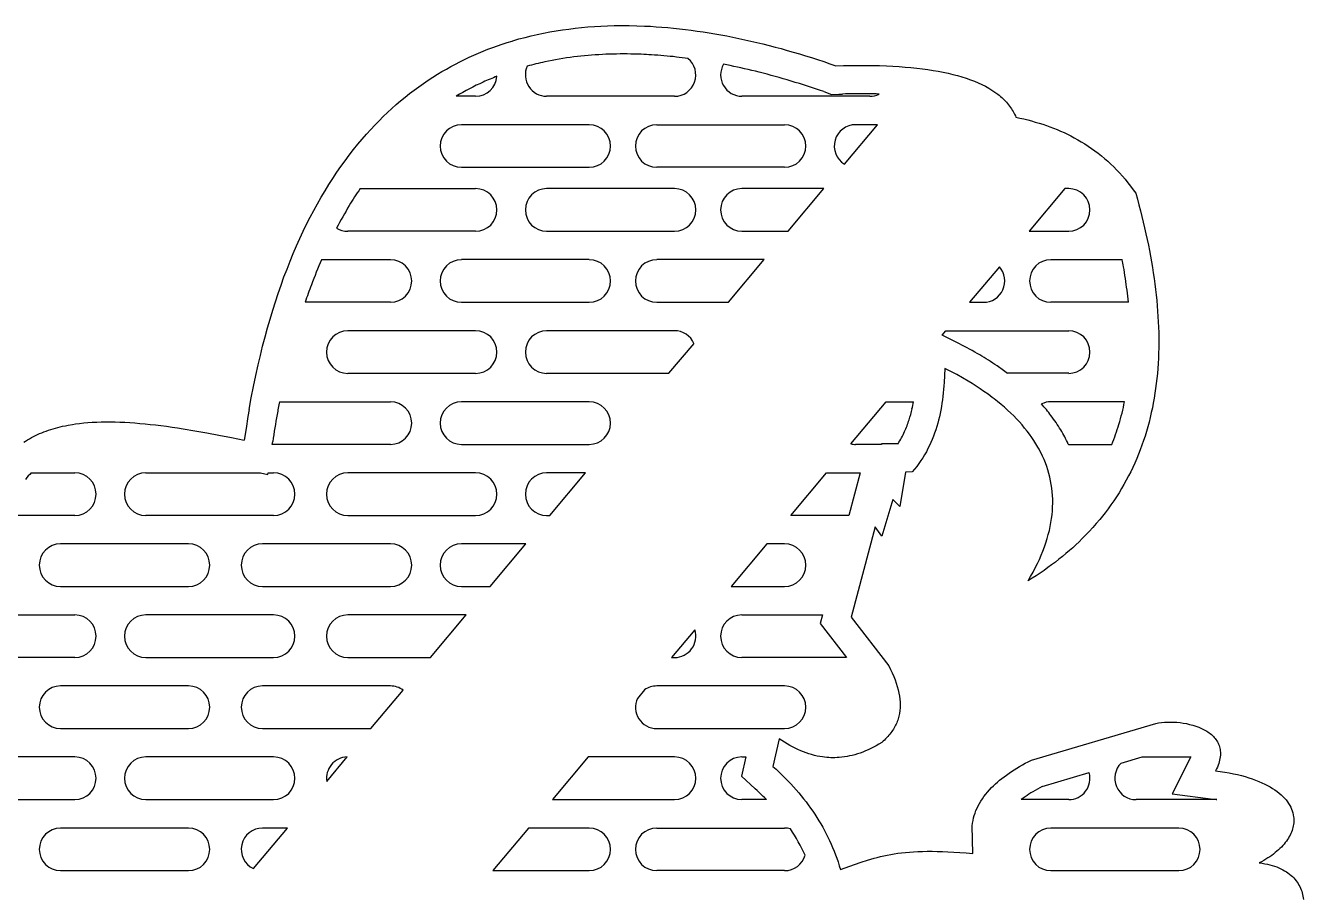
# Model space of a CAD drawing. Header units: millimetres. Extents: x 154 to 846, y 156 to 829.
# Drawn here: x 396.6 to 846.4, y 522.1 to 829.3 of the extents above; entities that cross this region are included whole.
import ezdxf

# ---------------------------------------------------------------- set-up
doc = ezdxf.new("R2010")
doc.units = ezdxf.units.MM

msp = doc.modelspace()

# ---------------------------------------------------------------- linework, layer by layer
at = {"color": 7, "linetype": 'Continuous', "lineweight": 25}
for p, q in [((583.31, 827.39), (585.53, 827.73)), ((585.53, 827.73), (587.76, 828.04)), ((587.76, 828.04), (590.01, 828.32)), ((590.01, 828.32), (592.26, 828.56)), ((592.26, 828.56), (594.53, 828.76)), ((594.53, 828.76), (596.82, 828.93)), ((596.82, 828.93), (599.11, 829.06)), ((599.11, 829.06), (601.41, 829.16)), ((601.41, 829.16), (603.73, 829.22)), ((603.73, 829.22), (606.4, 829.26)), ((606.4, 829.26), (609.08, 829.24)), ((609.08, 829.24), (611.78, 829.19)), ((611.78, 829.19), (614.49, 829.09)), ((614.49, 829.09), (616.51, 828.99)), ((616.51, 828.99), (618.55, 828.86)), ((618.55, 828.86), (620.59, 828.71)), ((620.59, 828.71), (622.64, 828.54)), ((622.64, 828.54), (624.7, 828.35)), ((624.7, 828.35), (626.76, 828.13)), ((626.76, 828.13), (628.83, 827.89)), ((628.83, 827.89), (630.9, 827.63)), ((564.4, 822.74), (566.11, 823.29)), ((566.11, 823.29), (567.83, 823.82)), ((567.83, 823.82), (568.14, 823.92)), ((568.14, 823.92), (570.26, 824.53)), ((570.26, 824.53), (572.4, 825.1)), ((572.4, 825.1), (574.55, 825.63)), ((574.55, 825.63), (576.72, 826.13)), ((576.72, 826.13), (578.9, 826.58)), ((578.9, 826.58), (581.1, 827)), ((581.1, 827), (583.31, 827.39)), ((630.9, 827.63), (632.98, 827.34)), ((632.98, 827.34), (635.06, 827.04)), ((635.06, 827.04), (637.15, 826.71)), ((637.15, 826.71), (639.24, 826.36)), ((639.24, 826.36), (641.34, 825.98)), ((641.34, 825.98), (643.44, 825.59)), ((643.44, 825.59), (645.55, 825.18)), ((645.55, 825.18), (647.66, 824.74)), ((647.66, 824.74), (649.77, 824.29)), ((649.77, 824.29), (651.89, 823.81)), ((651.89, 823.81), (654.01, 823.31)), ((654.01, 823.31), (656.14, 822.8)), ((552.72, 818.1), (554.36, 818.84)), ((554.36, 818.84), (556.01, 819.56)), ((556.01, 819.56), (557.66, 820.25)), ((557.66, 820.25), (559.33, 820.91)), ((559.33, 820.91), (561.01, 821.55)), ((561.01, 821.55), (562.7, 822.16)), ((562.7, 822.16), (564.4, 822.74)), ((656.14, 822.8), (658.27, 822.26)), ((658.27, 822.26), (660.4, 821.7)), ((660.4, 821.7), (662.53, 821.13)), ((662.53, 821.13), (664.67, 820.53)), ((664.67, 820.53), (666.81, 819.92)), ((666.81, 819.92), (668.95, 819.28)), ((668.95, 819.28), (671.1, 818.63)), ((544.72, 813.97), (546.3, 814.86)), ((546.3, 814.86), (547.89, 815.71)), ((547.89, 815.71), (549.49, 816.53)), ((549.49, 816.53), (551.1, 817.33)), ((551.1, 817.33), (552.72, 818.1)), ((671.1, 818.63), (673.25, 817.96)), ((673.25, 817.96), (675.39, 817.27)), ((675.39, 817.27), (677.55, 816.57)), ((677.55, 816.57), (679.7, 815.84)), ((679.7, 815.84), (681.85, 815.1)), ((681.85, 815.1), (684.53, 815.17)), ((684.53, 815.17), (687.16, 815.22)), ((687.16, 815.22), (689.75, 815.25)), ((689.75, 815.25), (692.28, 815.24)), ((692.28, 815.24), (694.76, 815.21)), ((694.76, 815.21), (697.2, 815.15)), ((697.2, 815.15), (699.58, 815.07)), ((699.58, 815.07), (701.91, 814.96)), ((701.91, 814.96), (704.07, 814.83)), ((704.07, 814.83), (706.19, 814.67)), ((706.19, 814.67), (708.25, 814.49)), ((708.25, 814.49), (710.27, 814.28)), ((710.27, 814.28), (712.25, 814.04)), ((536.62, 808.87), (538.27, 809.99)), ((538.27, 809.99), (539.93, 811.08)), ((539.93, 811.08), (541.6, 812.13)), ((541.6, 812.13), (543.16, 813.07)), ((543.16, 813.07), (544.72, 813.97)), ((712.25, 814.04), (714.17, 813.78)), ((714.17, 813.78), (716.04, 813.49)), ((716.04, 813.49), (717.86, 813.18)), ((717.86, 813.18), (719.63, 812.84)), ((719.63, 812.84), (721.35, 812.47)), ((721.35, 812.47), (723.01, 812.08)), ((723.01, 812.08), (724.63, 811.65)), ((724.63, 811.65), (726.19, 811.2)), ((726.19, 811.2), (727.7, 810.72)), ((727.7, 810.72), (729.15, 810.21)), ((729.15, 810.21), (730.55, 809.68)), ((730.55, 809.68), (731.9, 809.11)), ((530.18, 804.04), (531.77, 805.3)), ((531.77, 805.3), (533.37, 806.52)), ((533.37, 806.52), (534.99, 807.71)), ((534.99, 807.71), (536.62, 808.87)), ((677.52, 806.02), (680.32, 805.05)), ((682.83, 805.13), (684.12, 805.16)), ((731.9, 809.11), (733.19, 808.52)), ((733.19, 808.52), (734.42, 807.89)), ((734.42, 807.89), (735.6, 807.24)), ((735.6, 807.24), (736.72, 806.55)), ((736.72, 806.55), (737.79, 805.84)), ((737.79, 805.84), (738.8, 805.1)), ((525.52, 800.05), (527.06, 801.42)), ((527.06, 801.42), (528.61, 802.75)), ((528.61, 802.75), (530.18, 804.04)), ((555, 804.38), (548.11, 804.38)), ((625, 804.38), (580, 804.38)), ((693.75, 804.38), (648.75, 804.38)), ((680.32, 805.05), (682.83, 805.13)), ((738.8, 805.1), (739.28, 804.71)), ((739.28, 804.71), (739.75, 804.32)), ((739.75, 804.32), (740.2, 803.92)), ((740.2, 803.92), (740.64, 803.51)), ((740.64, 803.51), (741.07, 803.1)), ((741.07, 803.1), (741.47, 802.68)), ((741.47, 802.68), (741.87, 802.25)), ((741.87, 802.25), (742.25, 801.81)), ((742.25, 801.81), (742.61, 801.36)), ((742.61, 801.36), (742.96, 800.91)), ((742.96, 800.91), (743.3, 800.45)), ((521, 795.74), (522.49, 797.21)), ((522.49, 797.21), (524, 798.65)), ((524, 798.65), (525.52, 800.05)), ((743.3, 800.45), (743.62, 799.98)), ((743.62, 799.98), (743.92, 799.5)), ((743.92, 799.5), (744.21, 799.01)), ((744.21, 799.01), (744.48, 798.52)), ((744.48, 798.52), (744.74, 798.02)), ((744.74, 798.02), (744.99, 797.51)), ((744.99, 797.51), (745.21, 796.99)), ((745.21, 796.99), (746.6, 796.7)), ((746.6, 796.7), (747.97, 796.38)), ((747.97, 796.38), (749.33, 796.05)), ((516.64, 791.09), (518.08, 792.68)), ((518.08, 792.68), (519.53, 794.23)), ((519.53, 794.23), (521, 795.74)), ((595, 794.38), (550, 794.38)), ((618.75, 794.38), (663.75, 794.38)), ((684.82, 780.49), (696.47, 794.38)), ((696.47, 794.38), (688.75, 794.38)), ((749.33, 796.05), (750.67, 795.7)), ((750.67, 795.7), (752, 795.32)), ((752, 795.32), (753.32, 794.93)), ((753.32, 794.93), (754.62, 794.51)), ((754.62, 794.51), (755.9, 794.07)), ((755.9, 794.07), (757.17, 793.62)), ((757.17, 793.62), (758.43, 793.14)), ((758.43, 793.14), (759.67, 792.63)), ((759.67, 792.63), (760.9, 792.11)), ((760.9, 792.11), (762.11, 791.57)), ((512.01, 785.59), (513.53, 787.47)), ((513.53, 787.47), (515.08, 789.3)), ((515.08, 789.3), (516.64, 791.09)), ((762.11, 791.57), (763.3, 791)), ((763.3, 791), (764.48, 790.41)), ((764.48, 790.41), (765.65, 789.8)), ((765.65, 789.8), (766.92, 789.1)), ((766.92, 789.1), (768.17, 788.37)), ((768.17, 788.37), (769.41, 787.61)), ((769.41, 787.61), (770.62, 786.83)), ((509.03, 781.69), (510.51, 783.66)), ((510.51, 783.66), (512.01, 785.59)), ((770.62, 786.83), (771.81, 786.01)), ((771.81, 786.01), (772.99, 785.17)), ((772.99, 785.17), (774.14, 784.3)), ((774.14, 784.3), (775.27, 783.4)), ((775.27, 783.4), (776.39, 782.48)), ((506.15, 777.61), (507.58, 779.67)), ((507.58, 779.67), (509.03, 781.69)), ((550, 779.38), (595, 779.38)), ((663.75, 779.38), (618.75, 779.38)), ((776.39, 782.48), (777.48, 781.52)), ((777.48, 781.52), (778.56, 780.54)), ((778.56, 780.54), (779.61, 779.52)), ((779.61, 779.52), (780.64, 778.48)), ((780.64, 778.48), (781.65, 777.4)), ((503.35, 773.33), (504.74, 775.49)), ((504.74, 775.49), (506.15, 777.61)), ((781.65, 777.4), (782.64, 776.3)), ((782.64, 776.3), (783.61, 775.16)), ((783.61, 775.16), (784.58, 773.97)), ((784.58, 773.97), (785.53, 772.75)), ((500.65, 768.87), (501.99, 771.12)), ((501.99, 771.12), (503.35, 773.33)), ((514.34, 771.88), (555, 771.88)), ((625, 771.88), (580, 771.88)), ((677.59, 771.88), (648.75, 771.88)), ((665, 756.88), (677.59, 771.88)), ((762.44, 771.88), (749.86, 756.88)), ((763.75, 771.88), (762.44, 771.88)), ((785.53, 772.75), (786.45, 771.5)), ((786.45, 771.5), (787.35, 770.22)), ((787.35, 770.22), (787.93, 768.17)), ((498.04, 764.21), (499.33, 766.56)), ((499.33, 766.56), (500.65, 768.87)), ((787.93, 768.17), (788.48, 766.13)), ((788.48, 766.13), (789.02, 764.09)), ((495.53, 759.35), (496.78, 761.8)), ((496.78, 761.8), (498.04, 764.21)), ((789.02, 764.09), (789.53, 762.07)), ((789.53, 762.07), (790.03, 760.04)), ((493.12, 754.3), (494.32, 756.85)), ((494.32, 756.85), (495.53, 759.35)), ((555, 756.88), (510, 756.88)), ((580, 756.88), (625, 756.88)), ((648.75, 756.88), (665, 756.88)), ((749.86, 756.88), (763.75, 756.88)), ((790.03, 760.04), (790.5, 758.03)), ((790.5, 758.03), (790.96, 756.02)), ((790.96, 756.02), (791.39, 754.03)), ((490.82, 749.05), (491.96, 751.7)), ((491.96, 751.7), (493.12, 754.3)), ((791.39, 754.03), (791.8, 752.03)), ((791.8, 752.03), (792.2, 750.05)), ((489.7, 746.34), (490.82, 749.05)), ((500.76, 746.88), (525, 746.88)), ((595, 746.88), (550, 746.88)), ((656.61, 746.88), (618.75, 746.88)), ((644.03, 731.88), (656.61, 746.88)), ((757.5, 746.88), (782.62, 746.88)), ((792.2, 750.05), (792.57, 748.07)), ((792.57, 748.07), (792.92, 746.11)), ((487.55, 740.78), (488.61, 743.59)), ((488.61, 743.59), (489.7, 746.34)), ((739.35, 744.36), (728.88, 731.88)), ((792.92, 746.11), (793.24, 744.15)), ((793.24, 744.15), (793.55, 742.19)), ((793.55, 742.19), (793.84, 740.25)), ((485.51, 735.02), (486.52, 737.93)), ((486.52, 737.93), (487.55, 740.78)), ((793.84, 740.25), (794.1, 738.32)), ((794.1, 738.32), (794.34, 736.39)), ((484.53, 732.06), (485.51, 735.02)), ((794.34, 736.39), (794.55, 734.47)), ((794.55, 734.47), (794.75, 732.56)), ((482.65, 725.98), (483.57, 729.05)), ((483.57, 729.05), (484.53, 732.06)), ((525, 731.88), (495, 731.88)), ((550, 731.88), (595, 731.88)), ((618.75, 731.88), (644.03, 731.88)), ((728.88, 731.88), (733.75, 731.88)), ((784.77, 731.88), (757.5, 731.88)), ((794.75, 732.56), (794.92, 730.66)), ((794.92, 730.66), (795.07, 728.77)), ((795.07, 728.77), (795.19, 726.89)), ((481.75, 722.86), (482.65, 725.98)), ((795.19, 726.89), (795.29, 725.02)), ((795.29, 725.02), (795.37, 723.15)), ((480.04, 716.46), (480.88, 719.69)), ((480.88, 719.69), (481.75, 722.86)), ((555, 721.88), (510, 721.88)), ((625, 721.88), (580, 721.88)), ((719.21, 720.36), (720.49, 721.88)), ((725.27, 717.28), (719.21, 720.36)), ((720.49, 721.88), (763.75, 721.88)), ((795.37, 723.15), (795.43, 721.3)), ((795.43, 721.3), (795.45, 719.46)), ((479.23, 713.19), (480.04, 716.46)), ((623.05, 706.88), (631.87, 717.39)), ((795.44, 715.8), (795.39, 713.98)), ((795.46, 717.62), (795.44, 715.8)), ((795.45, 719.46), (795.46, 717.62)), ((478.44, 709.85), (479.23, 713.19)), ((795.32, 712.18), (795.23, 710.39)), ((795.39, 713.98), (795.32, 712.18)), ((477.61, 706.08), (478.44, 709.85)), ((510, 706.88), (555, 706.88)), ((580, 706.88), (623.05, 706.88)), ((720.21, 708.63), (720.1, 706.14)), ((722.32, 707.54), (720.21, 708.63)), ((724.38, 706.43), (722.32, 707.54)), ((726.38, 705.3), (724.38, 706.43)), ((763.75, 706.88), (742.23, 706.88)), ((794.96, 706.83), (794.79, 705.07)), ((795.11, 708.6), (794.96, 706.83)), ((795.23, 710.39), (795.11, 708.6)), ((476.02, 698.22), (476.8, 702.23)), ((476.8, 702.23), (477.61, 706.08)), ((719.86, 702.43), (719.75, 701.21)), ((719.95, 703.66), (719.86, 702.43)), ((720.1, 706.14), (719.95, 703.66)), ((728.34, 704.14), (726.38, 705.3)), ((729.78, 703.26), (728.34, 704.14)), ((731.19, 702.37), (729.78, 703.26)), ((732.57, 701.46), (731.19, 702.37)), ((794.59, 703.32), (794.37, 701.58)), ((794.79, 705.07), (794.59, 703.32)), ((475.28, 694.13), (476.02, 698.22)), ((719.32, 697.56), (719.15, 696.36)), ((719.48, 698.77), (719.32, 697.56)), ((719.62, 699.99), (719.48, 698.77)), ((719.75, 701.21), (719.62, 699.99)), ((733.91, 700.54), (732.57, 701.46)), ((735.38, 699.49), (733.91, 700.54)), ((736.82, 698.43), (735.38, 699.49)), ((737.5, 697.91), (736.82, 698.43)), ((738.74, 696.93), (737.5, 697.91)), ((793.84, 698.13), (793.53, 696.42)), ((794.11, 699.85), (793.84, 698.13)), ((794.37, 701.58), (794.11, 699.85)), ((475.28, 694.13), (474.85, 691.67)), ((485.94, 696.88), (525, 696.88)), ((595, 696.88), (550, 696.88)), ((687.08, 682.06), (699.51, 696.88)), ((699.51, 696.88), (709.1, 696.88)), ((718.5, 692.79), (718.24, 691.62)), ((718.73, 693.97), (718.5, 692.79)), ((718.95, 695.16), (718.73, 693.97)), ((719.15, 696.36), (718.95, 695.16)), ((739.95, 695.94), (738.74, 696.93)), ((741.11, 694.94), (739.95, 695.94)), ((742.25, 693.93), (741.11, 694.94)), ((743.34, 692.9), (742.25, 693.93)), ((744.4, 691.87), (743.34, 692.9)), ((783.43, 696.88), (757.5, 696.88)), ((792.84, 693.05), (792.45, 691.37)), ((793.2, 694.73), (792.84, 693.05)), ((793.53, 696.42), (793.2, 694.73)), ((408.77, 688.05), (409.64, 688.25)), ((409.64, 688.25), (410.6, 688.45)), ((410.6, 688.45), (411.59, 688.64)), ((411.59, 688.64), (413.05, 688.9)), ((413.05, 688.9), (414.15, 689.06)), ((414.15, 689.06), (415.59, 689.25)), ((415.59, 689.25), (417.06, 689.4)), ((417.06, 689.4), (418.56, 689.53)), ((418.56, 689.53), (420.08, 689.64)), ((420.08, 689.64), (421.63, 689.71)), ((421.63, 689.71), (423.21, 689.76)), ((423.21, 689.76), (424.82, 689.79)), ((424.82, 689.79), (426.45, 689.79)), ((426.45, 689.79), (428.11, 689.76)), ((428.11, 689.76), (429.8, 689.71)), ((429.8, 689.71), (431.51, 689.64)), ((431.51, 689.64), (433.25, 689.54)), ((433.25, 689.54), (435.02, 689.42)), ((435.02, 689.42), (436.81, 689.28)), ((436.81, 689.28), (438.63, 689.11)), ((438.63, 689.11), (440.48, 688.92)), ((440.48, 688.92), (442.35, 688.72)), ((442.35, 688.72), (444.25, 688.49)), ((444.25, 688.49), (446.18, 688.24)), ((446.18, 688.24), (448.13, 687.96)), ((474.85, 691.67), (474.18, 687.52)), ((717.65, 689.29), (717.32, 688.14)), ((717.95, 690.45), (717.65, 689.29)), ((718.24, 691.62), (717.95, 690.45)), ((745.42, 690.82), (744.4, 691.87)), ((746.4, 689.77), (745.42, 690.82)), ((747.35, 688.7), (746.4, 689.77)), ((748.26, 687.63), (747.35, 688.7)), ((792.04, 689.71), (791.6, 688.07)), ((792.45, 691.37), (792.04, 689.71)), ((397.28, 683.45), (397.96, 683.86)), ((397.96, 683.86), (398.65, 684.25)), ((398.65, 684.25), (399.36, 684.62)), ((399.36, 684.62), (400.07, 684.99)), ((400.07, 684.99), (400.8, 685.33)), ((400.8, 685.33), (401.54, 685.67)), ((401.54, 685.67), (402.3, 685.98)), ((402.3, 685.98), (403.07, 686.29)), ((403.07, 686.29), (403.84, 686.58)), ((403.84, 686.58), (404.64, 686.86)), ((404.64, 686.86), (405.44, 687.12)), ((405.44, 687.12), (406.25, 687.38)), ((406.25, 687.38), (407.08, 687.61)), ((407.08, 687.61), (407.92, 687.84)), ((407.92, 687.84), (408.77, 688.05)), ((448.13, 687.96), (450.11, 687.67)), ((450.11, 687.67), (452.11, 687.37)), ((452.11, 687.37), (456.19, 686.69)), ((456.19, 686.69), (460.38, 685.94)), ((460.38, 685.94), (464.67, 685.13)), ((464.67, 685.13), (469.06, 684.25)), ((469.06, 684.25), (473.55, 683.31)), ((474.18, 687.52), (473.55, 683.31)), ((716.16, 684.75), (715.72, 683.64)), ((716.57, 685.87), (716.16, 684.75)), ((716.96, 687), (716.57, 685.87)), ((717.32, 688.14), (716.96, 687)), ((749.13, 686.54), (748.26, 687.63)), ((749.96, 685.44), (749.13, 686.54)), ((750.75, 684.33), (749.96, 685.44)), ((751.5, 683.21), (750.75, 684.33)), ((790.63, 684.8), (790.1, 683.19)), ((791.12, 686.43), (790.63, 684.8)), ((791.6, 688.07), (791.12, 686.43)), ((395.96, 682.6), (396.61, 683.04)), ((396.61, 683.04), (397.28, 683.45)), ((483.44, 681.88), (483.6, 682.92)), ((525, 681.88), (483.44, 681.88)), ((550, 681.88), (595, 681.88)), ((697.85, 681.88), (688.75, 681.88)), ((697.88, 682.01), (697.85, 681.88)), ((703.69, 682.09), (697.88, 682.01)), ((713.66, 679.3), (713.06, 678.24)), ((714.22, 680.37), (713.66, 679.3)), ((714.75, 681.44), (714.22, 680.37)), ((715.25, 682.54), (714.75, 681.44)), ((715.72, 683.64), (715.25, 682.54)), ((752.22, 682.08), (751.5, 683.21)), ((752.89, 680.94), (752.22, 682.08)), ((753.33, 680.16), (752.89, 680.94)), ((753.75, 679.37), (753.33, 680.16)), ((754.15, 678.57), (753.75, 679.37)), ((763.6, 681.99), (763.65, 681.88)), ((763.65, 681.88), (778.95, 681.88)), ((788.96, 680.01), (788.34, 678.43)), ((789.54, 681.59), (788.96, 680.01)), ((790.1, 683.19), (789.54, 681.59)), ((711.06, 675.14), (710.32, 674.13)), ((711.76, 676.16), (711.06, 675.14)), ((712.43, 677.19), (711.76, 676.16)), ((713.06, 678.24), (712.43, 677.19)), ((754.54, 677.77), (754.15, 678.57)), ((755.08, 676.56), (754.54, 677.77)), ((755.57, 675.34), (755.08, 676.56)), ((756.02, 674.11), (755.57, 675.34)), ((787.02, 675.32), (786.32, 673.79)), ((787.7, 676.87), (787.02, 675.32)), ((788.34, 678.43), (787.7, 676.87)), ((398.59, 671.88), (413.91, 671.88)), ((438.91, 671.88), (479.25, 671.88)), ((479.25, 671.88), (481.91, 671.31)), ((481.91, 671.31), (481.99, 671.88)), ((481.99, 671.88), (483.91, 671.88)), ((555, 671.88), (510, 671.88)), ((593.68, 671.88), (580, 671.88)), ((581.09, 656.88), (593.68, 671.88)), ((665.95, 656.88), (678.53, 671.88)), ((678.53, 671.88), (690.37, 671.88)), ((690.37, 671.88), (686.39, 656.88)), ((706.35, 672.13), (704.3, 660.03)), ((708.72, 672.16), (706.35, 672.13)), ((709.54, 673.14), (708.72, 672.16)), ((710.32, 674.13), (709.54, 673.14)), ((756.43, 672.87), (756.02, 674.11)), ((756.8, 671.61), (756.43, 672.87)), ((757.12, 670.35), (756.8, 671.61)), ((757.4, 669.08), (757.12, 670.35)), ((784.83, 670.76), (784.03, 669.26)), ((785.59, 672.26), (784.83, 670.76)), ((786.32, 673.79), (785.59, 672.26)), ((757.64, 667.79), (757.4, 669.08)), ((757.83, 666.5), (757.64, 667.79)), ((757.98, 665.19), (757.83, 666.5)), ((782.35, 666.31), (781.47, 664.85)), ((783.21, 667.78), (782.35, 666.31)), ((784.03, 669.26), (783.21, 667.78)), ((701.9, 662.52), (698.01, 649.57)), ((704.3, 660.03), (701.9, 662.52)), ((758.08, 663.88), (757.98, 665.19)), ((758.14, 662.55), (758.08, 663.88)), ((758.15, 661.21), (758.14, 662.55)), ((779.6, 661.99), (778.62, 660.57)), ((780.55, 663.41), (779.6, 661.99)), ((781.47, 664.85), (780.55, 663.41)), ((413.91, 656.88), (391.23, 656.88)), ((483.91, 656.88), (438.91, 656.88)), ((510, 656.88), (555, 656.88)), ((580, 656.88), (581.09, 656.88)), ((686.39, 656.88), (665.95, 656.88)), ((757.74, 655.76), (757.91, 657.14)), ((757.91, 657.14), (758.03, 658.51)), ((758.03, 658.51), (758.11, 659.86)), ((758.11, 659.86), (758.15, 661.21)), ((776.56, 657.79), (775.64, 656.62)), ((777.61, 659.18), (776.56, 657.79)), ((778.62, 660.57), (777.61, 659.18)), ((695.67, 652.84), (687.23, 621.08)), ((698.01, 649.57), (695.67, 652.84)), ((756.95, 651.56), (757.26, 652.97)), ((757.26, 652.97), (757.52, 654.37)), ((757.52, 654.37), (757.74, 655.76)), ((772.23, 652.59), (770.93, 651.18)), ((773.48, 654.01), (772.23, 652.59)), ((774.7, 655.46), (773.48, 654.01)), ((775.64, 656.62), (774.7, 655.46)), ((755.73, 647.26), (756.18, 648.71)), ((756.18, 648.71), (756.59, 650.14)), ((756.59, 650.14), (756.95, 651.56)), ((768.53, 648.7), (767.43, 647.63)), ((769.6, 649.79), (768.53, 648.7)), ((770.93, 651.18), (769.6, 649.79)), ((453.91, 646.88), (408.91, 646.88)), ((525, 646.88), (480, 646.88)), ((572.7, 646.88), (550, 646.88)), ((560.12, 631.88), (572.7, 646.88)), ((657.56, 646.88), (644.97, 631.88)), ((663.75, 646.88), (657.56, 646.88)), ((754.08, 642.88), (754.68, 644.35)), ((754.68, 644.35), (755.23, 645.81)), ((755.23, 645.81), (755.73, 647.26)), ((762.79, 643.46), (761.57, 642.45)), ((763.99, 644.49), (762.79, 643.46)), ((765.16, 645.52), (763.99, 644.49)), ((766.31, 646.57), (765.16, 645.52)), ((767.43, 647.63), (766.31, 646.57)), ((751.99, 638.4), (752.74, 639.9)), ((752.74, 639.9), (753.43, 641.4)), ((753.43, 641.4), (754.08, 642.88)), ((757.76, 639.47), (756.44, 638.5)), ((759.06, 640.45), (757.76, 639.47)), ((760.33, 641.44), (759.06, 640.45)), ((761.57, 642.45), (760.33, 641.44)), ((749.46, 633.84), (750.36, 635.37)), ((750.91, 634.75), (749.46, 633.84)), ((750.36, 635.37), (751.2, 636.89)), ((752.33, 635.67), (750.91, 634.75)), ((751.2, 636.89), (751.99, 638.4)), ((753.73, 636.6), (752.33, 635.67)), ((755.1, 637.55), (753.73, 636.6)), ((756.44, 638.5), (755.1, 637.55)), ((408.91, 631.88), (453.91, 631.88)), ((480, 631.88), (525, 631.88)), ((550, 631.88), (560.12, 631.88)), ((644.97, 631.88), (663.75, 631.88)), ((375.87, 621.88), (413.91, 621.88)), ((483.91, 621.88), (438.91, 621.88)), ((551.73, 621.88), (510, 621.88)), ((539.14, 606.88), (551.73, 621.88)), ((648.75, 621.88), (677.09, 621.88)), ((677.09, 621.88), (676.29, 618.87)), ((687.23, 621.08), (700.46, 603.93)), ((632.16, 616.61), (623.99, 606.88)), ((676.29, 618.87), (685.55, 606.88)), ((413.91, 606.88), (368.8, 606.88)), ((438.91, 606.88), (483.91, 606.88)), ((510, 606.88), (539.14, 606.88)), ((623.99, 606.88), (625, 606.88)), ((685.55, 606.88), (648.75, 606.88)), ((700.46, 603.93), (701.08, 602.68)), ((701.08, 602.68), (701.65, 601.45)), ((701.65, 601.45), (702.17, 600.23)), ((702.17, 600.23), (702.64, 599.01)), ((702.64, 599.01), (703.06, 597.81)), ((453.91, 596.88), (408.91, 596.88)), ((525, 596.88), (480, 596.88)), ((518.16, 581.88), (529.49, 595.38)), ((614.48, 595.54), (611.94, 592.51)), ((663.75, 596.88), (618.75, 596.88)), ((703.06, 597.81), (703.43, 596.63)), ((703.43, 596.63), (703.74, 595.45)), ((703.74, 595.45), (704, 594.29)), ((704, 594.29), (704.18, 593.24)), ((704.18, 593.24), (704.31, 592.21)), ((704.31, 592.21), (704.39, 591.19)), ((704.39, 591.19), (704.42, 590.18)), ((704.42, 590.18), (704.4, 589.18)), ((703.57, 584.85), (703.4, 584.39)), ((703.72, 585.32), (703.57, 584.85)), ((703.86, 585.79), (703.72, 585.32)), ((703.98, 586.26), (703.86, 585.79)), ((704.08, 586.74), (703.98, 586.26)), ((704.17, 587.22), (704.08, 586.74)), ((704.31, 588.2), (704.17, 587.22)), ((704.4, 589.18), (704.31, 588.2)), ((408.91, 581.88), (453.91, 581.88)), ((480, 581.88), (518.16, 581.88)), ((618.75, 581.88), (663.75, 581.88)), ((701.18, 580.38), (700.85, 579.95)), ((701.49, 580.81), (701.18, 580.38)), ((701.79, 581.24), (701.49, 580.81)), ((702.07, 581.68), (701.79, 581.24)), ((702.33, 582.12), (702.07, 581.68)), ((702.58, 582.57), (702.33, 582.12)), ((702.81, 583.02), (702.58, 582.57)), ((703.02, 583.47), (702.81, 583.02)), ((703.22, 583.93), (703.02, 583.47)), ((703.4, 584.39), (703.22, 583.93)), ((750.62, 570.78), (794.41, 583.71)), ((794.41, 583.71), (795.38, 583.88)), ((795.38, 583.88), (796.39, 584.02)), ((796.39, 584.02), (797.44, 584.11)), ((797.44, 584.11), (798.51, 584.16)), ((798.51, 584.16), (799.61, 584.17)), ((799.61, 584.17), (800.73, 584.14)), ((800.73, 584.14), (801.85, 584.07)), ((801.85, 584.07), (802.98, 583.96)), ((802.98, 583.96), (804.11, 583.81)), ((804.11, 583.81), (805.23, 583.61)), ((805.23, 583.61), (806.34, 583.36)), ((806.34, 583.36), (807.43, 583.08)), ((807.43, 583.08), (808.49, 582.74)), ((808.49, 582.74), (809.52, 582.36)), ((809.52, 582.36), (810.51, 581.94)), ((810.51, 581.94), (810.99, 581.71)), ((810.99, 581.71), (811.46, 581.47)), ((811.46, 581.47), (811.92, 581.21)), ((811.92, 581.21), (812.36, 580.95)), ((812.36, 580.95), (812.78, 580.67)), ((812.78, 580.67), (813.19, 580.38)), ((813.19, 580.38), (813.59, 580.08)), ((661.87, 578.31), (659.66, 568.56)), ((662.8, 577.67), (661.87, 578.31)), ((663.74, 577.06), (662.8, 577.67)), ((664.68, 576.48), (663.74, 577.06)), ((665.63, 575.93), (664.68, 576.48)), ((666.57, 575.41), (665.63, 575.93)), ((696.03, 575.85), (695.08, 575.34)), ((696.98, 576.4), (696.03, 575.85)), ((697.93, 576.98), (696.98, 576.4)), ((698.43, 577.41), (697.93, 576.98)), ((698.88, 577.83), (698.43, 577.41)), ((699.32, 578.25), (698.88, 577.83)), ((699.74, 578.68), (699.32, 578.25)), ((700.13, 579.11), (699.74, 578.68)), ((700.5, 579.53), (700.13, 579.11)), ((700.85, 579.95), (700.5, 579.53)), ((813.59, 580.08), (813.97, 579.76)), ((813.97, 579.76), (814.33, 579.43)), ((814.33, 579.43), (814.68, 579.09)), ((814.68, 579.09), (815, 578.74)), ((815, 578.74), (815.31, 578.38)), ((815.31, 578.38), (815.59, 578)), ((815.59, 578), (815.86, 577.61)), ((815.86, 577.61), (816.1, 577.21)), ((816.1, 577.21), (816.32, 576.79)), ((816.32, 576.79), (816.51, 576.37)), ((816.51, 576.37), (816.68, 575.92)), ((816.68, 575.92), (816.83, 575.47)), ((413.91, 571.88), (368.91, 571.88)), ((483.91, 571.88), (438.91, 571.88)), ((502.58, 563.3), (509.77, 571.87)), ((594.62, 571.88), (582.04, 556.88)), ((625, 571.88), (594.62, 571.88)), ((650.16, 571.88), (648.62, 565.09)), ((648.75, 571.88), (650.16, 571.88)), ((667.52, 574.92), (666.57, 575.41)), ((668.47, 574.47), (667.52, 574.92)), ((669.43, 574.05), (668.47, 574.47)), ((670.38, 573.66), (669.43, 574.05)), ((671.34, 573.3), (670.38, 573.66)), ((672.3, 572.98), (671.34, 573.3)), ((673.26, 572.69), (672.3, 572.98)), ((674.23, 572.43), (673.26, 572.69)), ((675.19, 572.21), (674.23, 572.43)), ((676.16, 572.02), (675.19, 572.21)), ((677.14, 571.87), (676.16, 572.02)), ((677.86, 571.78), (677.14, 571.87)), ((678.59, 571.7), (677.86, 571.78)), ((679.31, 571.65), (678.59, 571.7)), ((680.04, 571.62), (679.31, 571.65)), ((680.77, 571.6), (680.04, 571.62)), ((681.5, 571.61), (680.77, 571.6)), ((682.23, 571.64), (681.5, 571.61)), ((682.97, 571.68), (682.23, 571.64)), ((683.89, 571.77), (682.97, 571.68)), ((684.81, 571.89), (683.89, 571.77)), ((685.73, 572.04), (684.81, 571.89)), ((686.66, 572.22), (685.73, 572.04)), ((687.58, 572.44), (686.66, 572.22)), ((688.51, 572.68), (687.58, 572.44)), ((689.44, 572.96), (688.51, 572.68)), ((690.38, 573.27), (689.44, 572.96)), ((691.31, 573.62), (690.38, 573.27)), ((692.25, 574), (691.31, 573.62)), ((693.19, 574.41), (692.25, 574)), ((694.13, 574.86), (693.19, 574.41)), ((695.08, 575.34), (694.13, 574.86)), ((782.2, 569.68), (789.64, 571.88)), ((789.64, 571.88), (806.73, 571.88)), ((806.63, 571.68), (800.18, 558.94)), ((806.73, 571.88), (806.63, 571.68)), ((816.83, 575.47), (816.95, 575)), ((817, 571.36), (816.89, 570.78)), ((816.95, 575), (817.04, 574.52)), ((817.09, 571.92), (817, 571.36)), ((817.04, 574.52), (817.11, 574.03)), ((817.14, 572.47), (817.09, 571.92)), ((817.11, 574.03), (817.15, 573.52)), ((817.16, 573), (817.14, 572.47)), ((817.15, 573.52), (817.16, 573)), ((659.66, 568.56), (660.77, 567.54)), ((660.77, 567.54), (661.85, 566.52)), ((743.64, 566.74), (744.55, 567.33)), ((744.55, 567.33), (745.5, 567.92)), ((745.5, 567.92), (746.47, 568.51)), ((746.47, 568.51), (747.47, 569.08)), ((747.47, 569.08), (748.49, 569.65)), ((748.49, 569.65), (749.54, 570.22)), ((749.54, 570.22), (750.62, 570.78)), ((815.81, 567.7), (815.49, 567.04)), ((815.49, 567.04), (817.12, 566.81)), ((816.1, 568.34), (815.81, 567.7)), ((816.35, 568.97), (816.1, 568.34)), ((816.56, 569.59), (816.35, 568.97)), ((816.74, 570.19), (816.56, 569.59)), ((816.89, 570.78), (816.74, 570.19)), ((817.12, 566.81), (818.71, 566.56)), ((648.62, 565.09), (653.45, 560.69)), ((661.85, 566.52), (662.9, 565.5)), ((662.9, 565.5), (663.93, 564.47)), ((663.93, 564.47), (664.94, 563.45)), ((664.94, 563.45), (665.92, 562.41)), ((665.92, 562.41), (666.88, 561.37)), ((737.29, 561.74), (737.99, 562.39)), ((737.99, 562.39), (738.71, 563.03)), ((738.71, 563.03), (739.46, 563.66)), ((739.46, 563.66), (740.24, 564.29)), ((740.24, 564.29), (741.05, 564.91)), ((741.05, 564.91), (741.88, 565.53)), ((741.88, 565.53), (742.75, 566.14)), ((742.75, 566.14), (743.64, 566.74)), ((754.37, 561.46), (770.98, 566.36)), ((818.71, 566.56), (820.24, 566.29)), ((820.24, 566.29), (821.72, 565.99)), ((821.72, 565.99), (823.15, 565.67)), ((823.15, 565.67), (824.53, 565.32)), ((824.53, 565.32), (825.85, 564.96)), ((825.85, 564.96), (827.13, 564.57)), ((827.13, 564.57), (828.35, 564.16)), ((828.35, 564.16), (829.52, 563.74)), ((829.52, 563.74), (830.64, 563.29)), ((830.64, 563.29), (831.72, 562.83)), ((831.72, 562.83), (832.74, 562.35)), ((832.74, 562.35), (833.71, 561.85)), ((666.88, 561.37), (667.81, 560.33)), ((667.81, 560.33), (668.72, 559.27)), ((668.72, 559.27), (669.6, 558.22)), ((669.6, 558.22), (670.46, 557.15)), ((733.37, 557.17), (733.94, 557.97)), ((733.94, 557.97), (734.55, 558.76)), ((734.55, 558.76), (735.2, 559.54)), ((735.2, 559.54), (735.89, 560.32)), ((735.89, 560.32), (736.63, 561.08)), ((736.63, 561.08), (737.29, 561.74)), ((800.18, 558.94), (814.59, 557.07)), ((833.71, 561.85), (834.63, 561.34)), ((834.63, 561.34), (835.51, 560.81)), ((835.51, 560.81), (836.33, 560.27)), ((836.33, 560.27), (837.11, 559.71)), ((837.11, 559.71), (837.83, 559.14)), ((837.83, 559.14), (838.51, 558.55)), ((838.51, 558.55), (839.14, 557.96)), ((839.14, 557.96), (839.72, 557.36)), ((368.91, 556.88), (413.91, 556.88)), ((438.91, 556.88), (483.91, 556.88)), ((582.04, 556.88), (625, 556.88)), ((657.38, 556.88), (648.75, 556.88)), ((670.46, 557.15), (671.3, 556.08)), ((671.3, 556.08), (672.11, 555)), ((672.11, 555), (672.9, 553.91)), ((672.9, 553.91), (673.67, 552.81)), ((731.12, 553.01), (731.49, 553.86)), ((731.49, 553.86), (731.89, 554.7)), ((731.89, 554.7), (732.34, 555.53)), ((732.34, 555.53), (732.83, 556.36)), ((732.83, 556.36), (733.37, 557.17)), ((763.75, 556.88), (747, 556.88)), ((815.96, 556.88), (787.5, 556.88)), ((814.59, 557.07), (815.66, 556.92)), ((815.66, 556.92), (815.96, 556.88)), ((839.72, 557.36), (840.25, 556.74)), ((840.25, 556.74), (840.74, 556.11)), ((840.74, 556.11), (841.18, 555.48)), ((841.18, 555.48), (841.56, 554.84)), ((841.56, 554.84), (841.91, 554.19)), ((841.91, 554.19), (842.2, 553.53)), ((842.2, 553.53), (842.45, 552.87)), ((673.67, 552.81), (674.42, 551.7)), ((674.42, 551.7), (675.14, 550.59)), ((675.14, 550.59), (675.84, 549.46)), ((675.84, 549.46), (676.52, 548.32)), ((729.94, 548.61), (730.09, 549.51)), ((730.09, 549.51), (730.28, 550.4)), ((730.28, 550.4), (730.52, 551.28)), ((730.52, 551.28), (730.8, 552.15)), ((730.8, 552.15), (731.12, 553.01)), ((842.45, 552.87), (842.65, 552.2)), ((842.65, 552.2), (842.81, 551.53)), ((842.81, 551.53), (842.92, 550.85)), ((842.92, 550.85), (842.97, 550.31)), ((842.99, 549.24), (842.96, 548.69)), ((842.97, 550.31), (843, 549.78)), ((843, 549.78), (842.99, 549.24)), ((453.91, 546.88), (408.91, 546.88)), ((476.81, 532.59), (488.79, 546.88)), ((488.79, 546.88), (480, 546.88)), ((573.65, 546.88), (561.06, 531.88)), ((595, 546.88), (573.65, 546.88)), ((618.75, 546.88), (663.75, 546.88)), ((676.52, 548.32), (677.18, 547.17)), ((677.18, 547.17), (677.81, 546.01)), ((677.81, 546.01), (678.42, 544.83)), ((678.42, 544.83), (679.01, 543.64)), ((729.83, 547.7), (729.94, 548.61)), ((730.03, 537.92), (729.83, 547.7)), ((802.5, 546.88), (757.5, 546.88)), ((841.68, 544.37), (841.4, 543.84)), ((841.94, 544.91), (841.68, 544.37)), ((842.17, 545.45), (841.94, 544.91)), ((842.37, 545.99), (842.17, 545.45)), ((842.55, 546.53), (842.37, 545.99)), ((842.69, 547.07), (842.55, 546.53)), ((842.81, 547.61), (842.69, 547.07)), ((842.9, 548.15), (842.81, 547.61)), ((842.96, 548.69), (842.9, 548.15)), ((679.01, 543.64), (679.58, 542.44)), ((679.58, 542.44), (680.13, 541.23)), ((680.13, 541.23), (680.66, 540)), ((680.66, 540), (681.17, 538.75)), ((838.63, 540.19), (838.13, 539.69)), ((839.11, 540.7), (838.63, 540.19)), ((839.56, 541.22), (839.11, 540.7)), ((839.98, 541.73), (839.56, 541.22)), ((840.38, 542.25), (839.98, 541.73)), ((840.74, 542.78), (840.38, 542.25)), ((841.08, 543.31), (840.74, 542.78)), ((841.4, 543.84), (841.08, 543.31)), ((681.17, 538.75), (681.66, 537.49)), ((681.66, 537.49), (682.12, 536.22)), ((682.12, 536.22), (682.57, 534.93)), ((690.68, 534.81), (692.96, 535.54)), ((692.96, 535.54), (694.1, 535.88)), ((694.1, 535.88), (695.23, 536.21)), ((695.23, 536.21), (696.38, 536.52)), ((696.38, 536.52), (697.53, 536.81)), ((697.53, 536.81), (698.7, 537.08)), ((698.7, 537.08), (699.9, 537.33)), ((699.9, 537.33), (701.11, 537.56)), ((701.11, 537.56), (702.36, 537.78)), ((702.36, 537.78), (703.64, 537.97)), ((703.64, 537.97), (704.96, 538.14)), ((704.96, 538.14), (706.32, 538.29)), ((706.32, 538.29), (707.73, 538.42)), ((707.73, 538.42), (709.19, 538.52)), ((709.19, 538.52), (710.71, 538.6)), ((710.71, 538.6), (712.29, 538.65)), ((712.29, 538.65), (713.93, 538.68)), ((713.93, 538.68), (715.65, 538.68)), ((715.65, 538.68), (717.44, 538.66)), ((717.44, 538.66), (719.32, 538.61)), ((719.32, 538.61), (721.27, 538.53)), ((721.27, 538.53), (723.32, 538.42)), ((723.32, 538.42), (725.46, 538.29)), ((725.46, 538.29), (727.69, 538.12)), ((727.69, 538.12), (730.03, 537.92)), ((832.4, 535.44), (831.63, 535.01)), ((833.14, 535.89), (832.4, 535.44)), ((833.86, 536.34), (833.14, 535.89)), ((834.55, 536.79), (833.86, 536.34)), ((835.21, 537.26), (834.55, 536.79)), ((835.85, 537.73), (835.21, 537.26)), ((836.46, 538.21), (835.85, 537.73)), ((837.04, 538.7), (836.46, 538.21)), ((837.6, 539.19), (837.04, 538.7)), ((838.13, 539.69), (837.6, 539.19)), ((408.91, 531.88), (453.91, 531.88)), ((561.06, 531.88), (595, 531.88)), ((663.75, 531.88), (618.75, 531.88)), ((682.57, 534.93), (683, 533.62)), ((683, 533.62), (683.4, 532.29)), ((683.4, 532.29), (688.35, 534.02)), ((688.35, 534.02), (690.68, 534.81)), ((757.5, 531.88), (802.5, 531.88)), ((831.63, 535.01), (830.84, 534.59)), ((830.84, 534.59), (831.82, 534.46)), ((831.82, 534.46), (832.77, 534.3)), ((832.77, 534.3), (833.68, 534.12)), ((833.68, 534.12), (834.56, 533.92)), ((834.56, 533.92), (835.4, 533.69)), ((835.4, 533.69), (836.21, 533.43)), ((836.21, 533.43), (836.99, 533.16)), ((836.99, 533.16), (837.73, 532.86)), ((837.73, 532.86), (838.44, 532.54)), ((838.44, 532.54), (839.11, 532.2)), ((839.11, 532.2), (839.76, 531.83)), ((839.76, 531.83), (840.37, 531.45)), ((840.37, 531.45), (840.95, 531.06)), ((840.95, 531.06), (841.5, 530.64)), ((841.5, 530.64), (842.02, 530.21)), ((842.02, 530.21), (842.5, 529.76)), ((842.5, 529.76), (842.96, 529.3)), ((842.96, 529.3), (843.39, 528.82)), ((843.39, 528.82), (843.79, 528.33)), ((843.79, 528.33), (844.16, 527.83)), ((844.16, 527.83), (844.5, 527.32)), ((844.5, 527.32), (844.81, 526.79)), ((844.81, 526.79), (845.09, 526.26)), ((845.09, 526.26), (845.35, 525.72)), ((845.35, 525.72), (845.58, 525.17)), ((845.58, 525.17), (845.78, 524.61)), ((845.78, 524.61), (845.95, 524.04)), ((845.95, 524.04), (846.1, 523.47)), ((846.1, 523.47), (846.22, 522.89)), ((846.22, 522.89), (846.32, 522.31)), ((846.32, 522.31), (846.39, 521.73))]:
    msp.add_line(p, q, dxfattribs=at)
for centre, radius, start, end in [((606.27, 685.22), 134.02, 92.8482, 97.1573), ((607.03, 670.28), 148.98, 89.0151, 92.8526), ((606.83, 655.62), 163.64, 86.4638, 89.0331), ((605.9, 640.71), 178.58, 83.6466, 86.4609), ((580, 811.87), 7.5, 155.7731, 270), ((602.47, 708.3), 110.6, 102.0594, 105.3663), ((604.65, 698.08), 121.06, 97.1546, 102.0582), ((625, 811.87), 7.5, 270, 50.8868), ((603.95, 623.19), 196.2, 82.4493, 83.6479), ((648.75, 811.87), 7.5, 149.9246, 270), ((600.77, 603.14), 216.51, 78.3258, 78.9525), ((596.09, 580.46), 239.67, 75.8318, 78.3277), ((555, 811.87), 7.5, 270, 356.4268), ((600.04, 715.99), 102.54, 111.4825, 114.3999), ((589.71, 555.19), 265.73, 73.296, 75.8297), ((581.4, 527.46), 294.67, 70.9624, 73.2983), ((598.3, 719.93), 98.24, 114.4281, 120.7274), ((690.62, 556.32), 248.92, 89.4963, 91.4967), ((691.16, 613.3), 191.95, 88.2331, 89.5063), ((693.75, 811.87), 7.5, 270, 296.3178), ((550, 786.87), 7.5, 90, 270), ((595, 786.87), 7.5, 270, 90), ((618.75, 786.87), 7.5, 90, 270), ((663.75, 786.87), 7.5, 270, 90), ((688.75, 786.87), 7.5, 90, 238.3845), ((624.97, 696.8), 133.7, 145.8366, 148.8551), ((555, 764.37), 7.5, 270, 90), ((580, 764.37), 7.5, 90, 270), ((625, 764.37), 7.5, 270, 90), ((648.75, 764.37), 7.5, 90, 270), ((763.75, 764.37), 7.5, 270, 90), ((637.93, 688.97), 148.84, 148.8564, 152.3711), ((510, 764.37), 7.5, 238.3395, 270), ((673.96, 671.88), 188.74, 156.5878, 159.4986), ((525, 739.37), 7.5, 270, 90), ((550, 739.37), 7.5, 90, 270), ((595, 739.37), 7.5, 270, 90), ((618.75, 739.37), 7.5, 90, 270), ((757.5, 739.37), 7.5, 90, 270), ((584.12, 709.97), 201.9, 9.8209, 10.5332), ((733.75, 739.37), 7.5, 270, 41.6496), ((607.64, 714.03), 178.03, 7.1257, 9.823), ((696.8, 663.34), 213.12, 159.4977, 161.2412), ((627.41, 716.51), 158.11, 5.575, 7.1212), ((510, 714.37), 7.5, 90, 270), ((555, 714.37), 7.5, 270, 90), ((580, 714.37), 7.5, 90, 270), ((625, 714.37), 7.5, 23.6675, 90), ((763.75, 714.37), 7.5, 270, 90), ((663.3, 595.82), 136.35, 59.5284, 62.9693), ((674.57, 614.95), 114.15, 55.9238, 59.5327), ((682.4, 626.53), 100.17, 53.3274, 55.9217), ((789.61, 639.02), 309.13, 169.2126, 170.0551), ((525, 689.37), 7.5, 270, 90), ((550, 689.37), 7.5, 90, 270), ((595, 689.37), 7.5, 270, 90), ((663.93, 704.16), 45.74, 342.7031, 347.6158), ((652.99, 706.58), 56.93, 347.5981, 350.1901), ((757.5, 689.37), 7.5, 90, 116.3797), ((705.89, 652.88), 64.8, 37.169, 41.8338), ((696.92, 714.39), 88.27, 343.2272, 348.5565), ((825.94, 632.59), 346.02, 170.0455, 171.6369), ((671.89, 701.66), 37.39, 335.8596, 342.7269), ((711.48, 657.12), 57.78, 31.0885, 37.1656), ((704.31, 712.16), 80.55, 337.913, 343.2256), ((676.62, 699.55), 32.21, 327.1846, 335.847), ((715.68, 659.67), 52.87, 24.9723, 31.074), ((688.75, 689.37), 7.5, 257.145, 270), ((413.41, 656.97), 21.02, 134.8213, 143.1867), ((413.91, 664.37), 7.5, 270, 90), ((438.91, 664.37), 7.5, 90, 270), ((483.91, 664.37), 7.5, 270, 90), ((510, 664.37), 7.5, 90, 270), ((555, 664.37), 7.5, 270, 90), ((580, 664.37), 7.5, 90, 270), ((408.91, 639.37), 7.5, 90, 270), ((453.91, 639.37), 7.5, 270, 90), ((480, 639.37), 7.5, 90, 270), ((525, 639.37), 7.5, 270, 90), ((550, 639.37), 7.5, 90, 270), ((663.75, 639.37), 7.5, 270, 90), ((413.91, 614.37), 7.5, 270, 90), ((438.91, 614.37), 7.5, 90, 270), ((483.91, 614.37), 7.5, 270, 90), ((510, 614.37), 7.5, 90, 270), ((648.75, 614.37), 7.5, 90, 270), ((625, 614.37), 7.5, 270, 17.3337), ((408.91, 589.37), 7.5, 90, 270), ((453.91, 589.37), 7.5, 270, 90), ((480, 589.37), 7.5, 90, 270), ((525, 589.37), 7.5, 53.1885, 90), ((618.75, 589.37), 7.5, 90, 124.6897), ((663.75, 589.37), 7.5, 270, 90), ((618.75, 589.37), 7.5, 155.3103, 270), ((413.91, 564.37), 7.5, 270, 90), ((438.91, 564.37), 7.5, 90, 270), ((483.91, 564.37), 7.5, 270, 90), ((510, 564.37), 7.5, 91.7712, 188.2288), ((625, 564.37), 7.5, 270, 90), ((648.75, 564.37), 7.5, 90, 270), ((787.5, 564.37), 7.5, 135.0157, 270), ((763.75, 564.37), 7.5, 270, 15.3832), ((584.44, 485.52), 102.04, 45.554, 47.4477), ((594.31, 495.51), 88, 44.2143, 45.5828), ((770.9, 525.27), 39.62, 124.5479, 127.0979), ((777.08, 516.27), 50.54, 120.8971, 124.5367), ((784.05, 504.69), 64.06, 117.6013, 120.9238), ((408.91, 539.37), 7.5, 90, 270), ((453.91, 539.37), 7.5, 270, 90), ((480, 539.37), 7.5, 90, 244.797), ((595, 539.37), 7.5, 270, 90), ((618.75, 539.37), 7.5, 90, 270), ((663.75, 539.37), 7.5, 74.0326, 90), ((615.11, 512.55), 61.07, 23.8771, 33.8685), ((757.5, 539.37), 7.5, 90, 270), ((802.5, 539.37), 7.5, 270, 90), ((663.75, 539.37), 7.5, 270, 343.713)]:
    msp.add_arc(centre, radius, start, end, dxfattribs=at)

doc.saveas('drawing.dxf')
